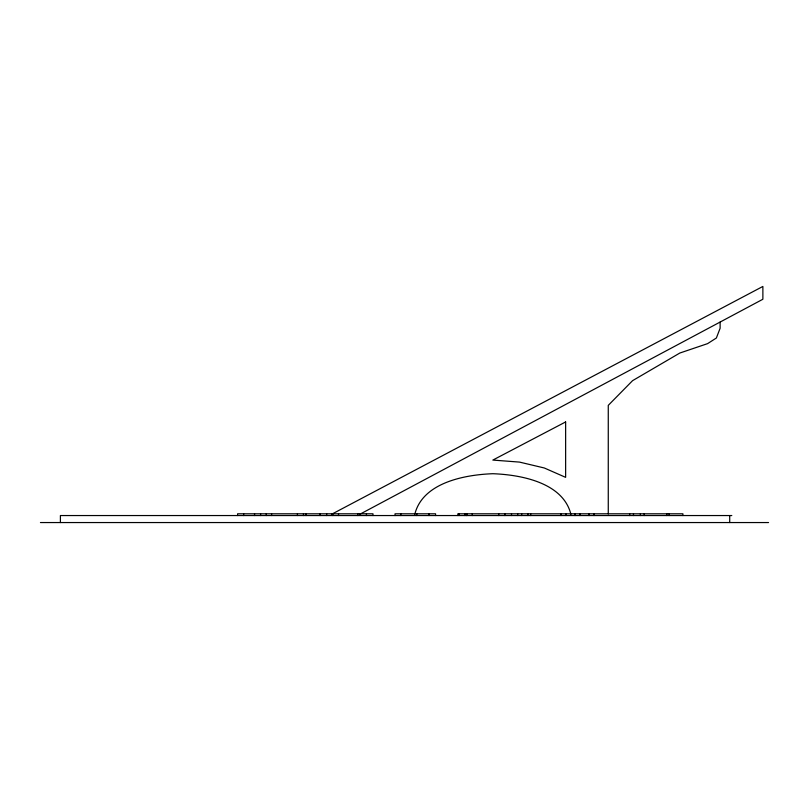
<?xml version="1.0" encoding="UTF-8"?>
<svg xmlns="http://www.w3.org/2000/svg" width="809" height="809" viewBox="0 0 809 809"><rect width="100%" height="100%" fill="white"/><g stroke="black" fill="none" stroke-linecap="round" stroke-linejoin="round"><path stroke-width="1.21" d="M414.774 514.362C422.622 482.488 464.882 474.752 492.843 473.71C520.804 474.752 563.074 482.488 570.921 514.362M359.772 514.302L762.877 299.249L762.877 286.447L331.488 514.332M731.801 515.545L60.402 515.545L60.402 522.553M40.45 522.553L768.55 522.553M729.708 515.545L729.708 522.553M720.121 322.063L720.121 328.242L716.37 338.01L707.592 343.633L679.803 353.048L632.557 380.675L608.267 405.37L608.267 513.958M682.897 515.545L682.897 513.796L457.854 513.796L457.854 515.545M669.164 513.796L669.164 515.545M666.788 513.796L666.788 515.545M644.227 513.796L644.227 515.545M640.404 513.796L640.404 515.545M633.477 513.796L633.477 515.545M629.655 513.796L629.655 515.545M594.008 513.796L594.008 515.545M589.023 513.796L589.023 515.545M580.002 513.796L580.002 515.545M575.017 513.796L575.017 515.545M565.987 513.796L565.987 515.545M561.001 513.796L561.001 515.545M530.664 513.796L530.664 515.545M527.872 513.796L527.872 515.545M521.653 513.796L521.653 515.545M517.669 513.796L517.669 515.545M511.51 513.796L511.51 515.545M504.877 513.796L504.877 515.545M498.708 513.796L498.708 515.545M472.294 513.796L472.294 515.545M466.894 513.796L466.894 515.545M466.247 513.796L466.247 515.545M464.922 513.796L464.922 515.545M459.057 513.796L459.057 515.545M435.576 515.545L435.576 513.796L395.045 513.796L395.045 515.545M429.003 513.796L429.003 515.545M416.777 513.796L416.777 515.545M400.809 513.796L400.809 515.545M372.969 515.545L372.969 513.796L237.593 513.796L237.593 515.545M366.447 513.796L366.447 515.545M357.79 513.796L357.79 515.545M338.516 513.796L338.516 515.545M332.802 513.796L332.802 515.545M326.634 513.796L326.634 515.545M320.111 513.796L320.111 515.545M306.075 513.796L306.075 515.545M303.466 513.796L303.466 515.545M297.439 513.796L297.439 515.545M271.581 513.796L271.581 515.545M266.292 513.796L266.292 515.545M260.579 513.796L260.579 515.545M254.542 513.796L254.542 515.545M243.63 513.796L243.63 515.545M565.633 421.944L492.843 460.078L519.489 462.091L544.315 467.986L565.633 477.35L565.633 421.944"/></g></svg>
